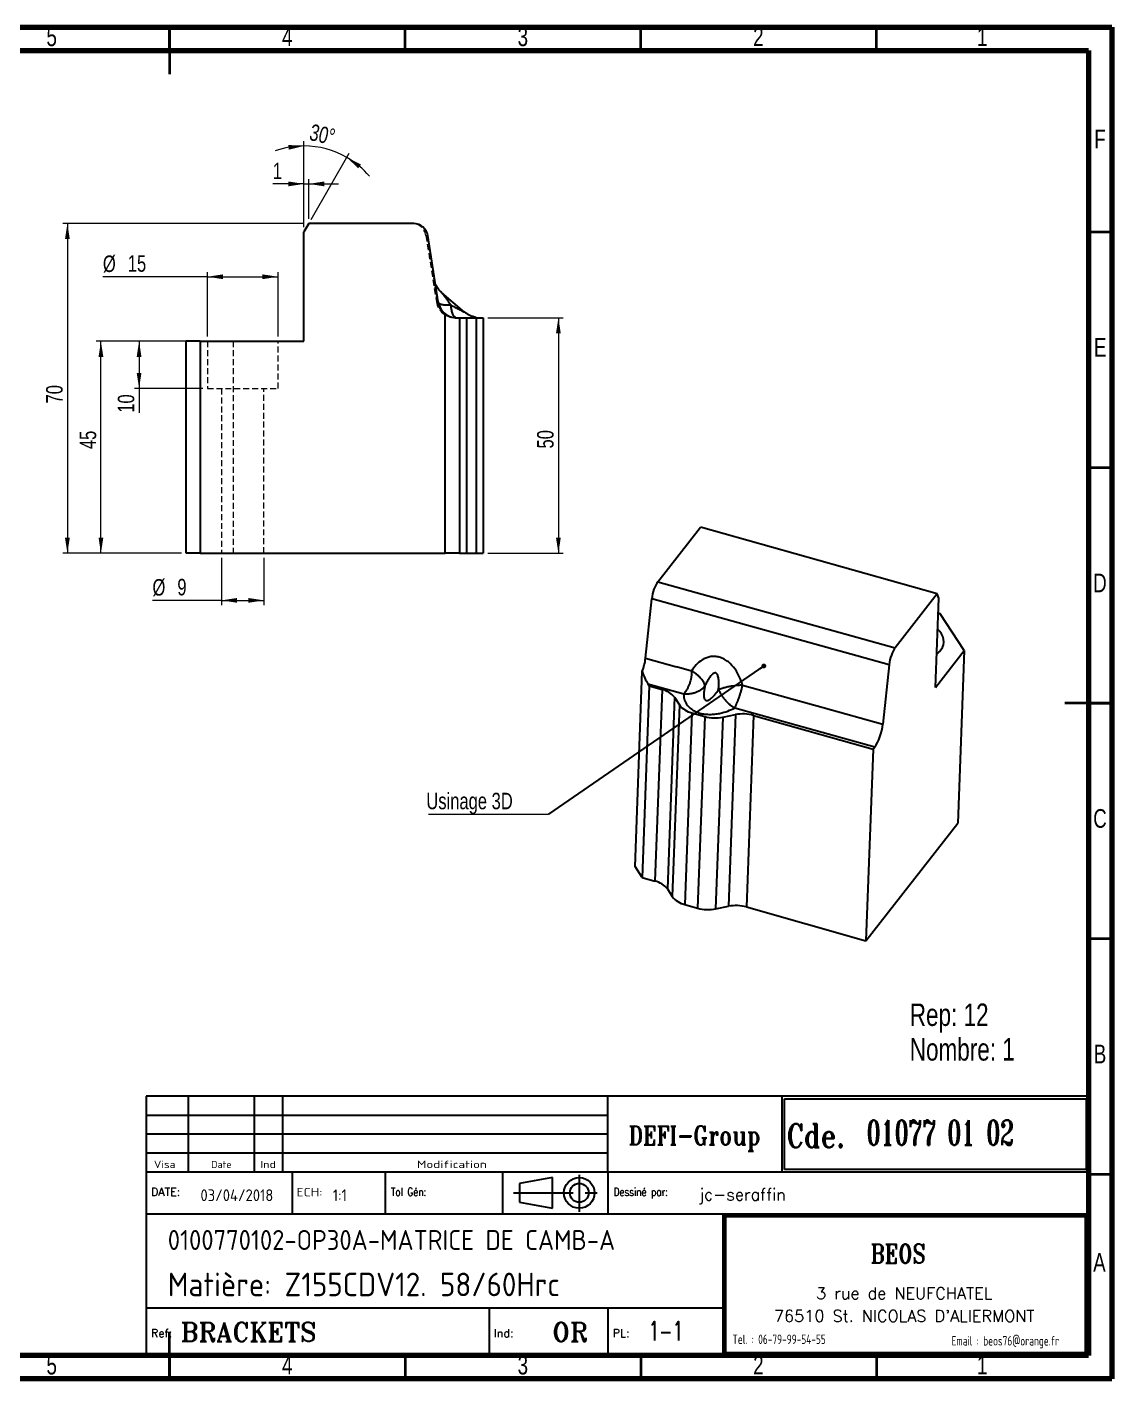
# Model space of a CAD drawing. Header units: millimetres. Extents: x 15 to 415, y 5 to 292.
# Drawn here: x 184.7 to 415, y 5 to 292 of the extents above; entities that cross this region are included whole.
import ezdxf

# ---------------------------------------------------------------- set-up
doc = ezdxf.new("R2010")
doc.units = ezdxf.units.MM
doc.linetypes.add('CENTERX2', pattern=[20.32, 12.7, -2.54, 2.54, -2.54])
doc.linetypes.add('HIDDEN', pattern=[1.905, 1.27, -0.635])
doc.layers.add('DIMENSIONS', color=176, linetype='Continuous')
doc.styles.add('SLDTEXTSTYLE0', font='TXT', dxfattribs={"width": 0.75})
doc.styles.add('SLDTEXTSTYLE1', font='ISOCP')
doc.styles.add('SLDTEXTSTYLE10', font='ISOCP', dxfattribs={"width": 1.147311})
doc.styles.add('SLDTEXTSTYLE11', font='ISOCP', dxfattribs={"width": 1.385904})
doc.styles.add('SLDTEXTSTYLE12', font='ISOCP', dxfattribs={"width": 1.246461})
doc.styles.add('SLDTEXTSTYLE13', font='ROMAND')
doc.styles.add('SLDTEXTSTYLE2', font='ROMANT', dxfattribs={"width": 0.8})
doc.styles.add('SLDTEXTSTYLE3', font='ISOCP', dxfattribs={"width": 0.8})
doc.styles.add('SLDTEXTSTYLE4', font='ROMANS', dxfattribs={"width": 0.8})
doc.styles.add('SLDTEXTSTYLE5', font='ROMANT')
doc.styles.add('SLDTEXTSTYLE6', font='ROMANS')
doc.styles.add('SLDTEXTSTYLE7', font='ROMANT', dxfattribs={"width": 0.65})
doc.styles.add('SLDTEXTSTYLE8', font='ISOCP', dxfattribs={"width": 1.446157})
doc.styles.add('SLDTEXTSTYLE9', font='ISOCP', dxfattribs={"width": 1.294402})
doc.dimstyles.new('SLDDIMSTYLE0', dxfattribs={"dimtxt": 3.5, "dimasz": 3.302, "dimexe": 0, "dimexo": 0.0625, "dimgap": 0.875, "dimtad": 1, "dimrnd": 1e-09, "dimzin": 12, "dimdsep": 46, "dimtxsty": 'SLDTEXTSTYLE0', "dimsah": 1, "dimcen": 0.09, "dimadec": 0, "dimazin": 3, "dimtfac": 1, "dimtofl": 0, "dimtmove": 0, "dimatfit": 3, "dimfxl": 1, "dimfrac": 2, "dimtolj": 1, "dimtzin": 12, "dimarcsym": 0})
doc.dimstyles.new('SLDDIMSTYLE1', dxfattribs={"dimtxt": 3.5, "dimasz": 3.302, "dimexe": 0, "dimexo": 0.0625, "dimgap": 0.875, "dimtad": 1, "dimrnd": 1e-09, "dimzin": 12, "dimdsep": 46, "dimtxsty": 'SLDTEXTSTYLE0', "dimsah": 1, "dimcen": 0.09, "dimadec": 0, "dimazin": 3, "dimtfac": 1, "dimtmove": 0, "dimatfit": 0, "dimfxl": 1, "dimfrac": 2, "dimtolj": 1, "dimtzin": 12, "dimarcsym": 0})
doc.dimstyles.new('SLDDIMSTYLE4', dxfattribs={"dimtxt": 3.5, "dimasz": 3.302, "dimexe": 0, "dimexo": 0.0625, "dimgap": 0.875, "dimtad": 1, "dimdec": 4, "dimzin": 12, "dimdsep": 46, "dimtxsty": 'SLDTEXTSTYLE0', "dimsah": 1, "dimcen": 0.09, "dimazin": 3, "dimtfac": 1, "dimtofl": 0, "dimtmove": 0, "dimatfit": 3, "dimfxl": 1, "dimfrac": 2, "dimtolj": 1, "dimtzin": 12, "dimarcsym": 0})
doc.dimstyles.new('SLDDIMSTYLE5', dxfattribs={"dimtxt": 0.18, "dimasz": 1.016, "dimexe": 0, "dimexo": 0.0625, "dimgap": 0, "dimtad": 0, "dimtih": 1, "dimtoh": 1, "dimdec": 0, "dimrnd": 1e-09, "dimzin": 0, "dimdsep": 46, "dimtxsty": 'Standard', "dimblk1": 'DOT', "dimblk2": 'DOT', "dimsah": 1, "dimcen": 0.09, "dimadec": 0, "dimazin": 0, "dimtfac": 1.016, "dimtdec": 0, "dimtofl": 0, "dimtmove": 0, "dimatfit": 3, "dimldrblk": 'DOT', "dimfxl": 1, "dimfrac": 2, "dimtolj": 1, "dimtzin": 0, "dimarcsym": 0})

# ---------------------------------------------------------------- blocks, each defined once
blk = doc.blocks.new('SW_NOTE_0')
at = {"color": 0, "linetype": 'Continuous', "lineweight": 0, "char_height": 4.763, "attachment_point": 1, "style": 'SLDTEXTSTYLE0'}
for s, insert in [('Rep: 12', (0, 6.14)), ('Nombre: 1', (0, -1.21))]:
    blk.add_mtext(s, dxfattribs=dict(at, insert=insert))
blk = doc.blocks.new('_D_19')
at = {"color": 7, "linetype": 'Continuous', "lineweight": 18}
for p, q in [((223.01, 238.99), (200.83, 238.99)), ((223.01, 226.29), (223.01, 239.99)), ((223.01, 238.99), (238.01, 238.99)), ((238.01, 226.29), (238.01, 239.99))]:
    blk.add_line(p, q, dxfattribs=at)
for points in [[(223.01, 238.99), (226.31, 238.48), (226.31, 239.49)], [(238.01, 238.99), (234.7, 239.49), (234.7, 238.48)]]:
    blk.add_solid(points, dxfattribs=at)
at = {"color": 7, "linetype": 'Continuous', "lineweight": 18, "char_height": 3.5, "attachment_point": 1, "style": 'SLDTEXTSTYLE0'}
for s, insert in [('%%c', (200.83, 243.5)), ('15', (206.11, 243.55))]:
    blk.add_mtext(s, dxfattribs=dict(at, insert=insert))
blk = doc.blocks.new('_D_20')
at = {"color": 7, "linetype": 'Continuous', "lineweight": 18}
for p, q in [((243.51, 258.7), (236.89, 258.7)), ((243.51, 249.55), (243.51, 259.7)), ((243.51, 258.7), (244.51, 258.7)), ((244.51, 251.29), (244.51, 259.7)), ((244.51, 258.7), (250.86, 258.7))]:
    blk.add_line(p, q, dxfattribs=at)
for points in [[(243.51, 258.7), (240.2, 259.21), (240.2, 258.19)], [(244.51, 258.7), (247.81, 258.19), (247.81, 259.21)]]:
    blk.add_solid(points, dxfattribs=at)
at = {"color": 7, "linetype": 'Continuous', "lineweight": 18, "insert": (236.89, 263.21), "char_height": 3.5, "attachment_point": 1, "style": 'SLDTEXTSTYLE0'}
blk.add_mtext('1', dxfattribs=at)
blk = doc.blocks.new('_D_21')
at = {"color": 7, "linetype": 'Continuous', "lineweight": 18}
for p, q in [((243.51, 249.55), (243.51, 267.76)), ((245.01, 251.15), (253.11, 265.19))]:
    blk.add_line(p, q, dxfattribs=at)
for start, end in [(90, 109.7245), (60, 90), (40.2755, 60)]:
    blk.add_arc((243.51, 248.55), 18.21, start, end, dxfattribs=at)
for points in [[(243.51, 266.76), (240.17, 266.97), (240.26, 265.96)], [(252.61, 264.32), (255.02, 262.01), (255.6, 262.84)]]:
    blk.add_solid(points, dxfattribs=at)
at = {"color": 7, "linetype": 'Continuous', "lineweight": 18, "insert": (245.24, 271.48), "char_height": 3.5, "attachment_point": 1, "rotation": 346.8621, "style": 'SLDTEXTSTYLE0'}
blk.add_mtext('30°', dxfattribs=at)
blk = doc.blocks.new('_D_22')
at = {"color": 7, "linetype": 'Continuous', "lineweight": 18}
for p, q in [((222.01, 225.29), (207.51, 225.29)), ((208.51, 225.29), (208.51, 215.29)), ((222.01, 215.29), (207.51, 215.29)), ((208.51, 215.29), (208.51, 210.12))]:
    blk.add_line(p, q, dxfattribs=at)
for points in [[(208.51, 225.29), (208, 221.98), (209.01, 221.98)], [(208.51, 215.29), (209.01, 218.59), (208, 218.59)]]:
    blk.add_solid(points, dxfattribs=at)
at = {"color": 7, "linetype": 'Continuous', "lineweight": 18, "insert": (203.99, 210.12), "char_height": 3.5, "attachment_point": 1, "rotation": 90, "style": 'SLDTEXTSTYLE0'}
blk.add_mtext('10', dxfattribs=at)
blk = doc.blocks.new('_D_23')
at = {"color": 7, "linetype": 'Continuous', "lineweight": 18}
for p, q in [((217.51, 225.29), (199.41, 225.29)), ((200.41, 180.29), (200.41, 225.29)), ((217.51, 180.29), (199.41, 180.29))]:
    blk.add_line(p, q, dxfattribs=at)
for points in [[(200.41, 225.29), (199.91, 221.98), (200.92, 221.98)], [(200.41, 180.29), (200.92, 183.59), (199.91, 183.59)]]:
    blk.add_solid(points, dxfattribs=at)
at = {"color": 7, "linetype": 'Continuous', "lineweight": 18, "insert": (195.9, 202.4), "char_height": 3.5, "attachment_point": 1, "rotation": 90, "style": 'SLDTEXTSTYLE0'}
blk.add_mtext('45', dxfattribs=at)
blk = doc.blocks.new('_D_24')
at = {"color": 7, "linetype": 'Continuous', "lineweight": 18}
for p, q in [((243.51, 250.29), (192.29, 250.29)), ((193.29, 250.29), (193.29, 180.29)), ((217.51, 180.29), (192.29, 180.29))]:
    blk.add_line(p, q, dxfattribs=at)
for points in [[(193.29, 250.29), (192.78, 246.98), (193.8, 246.98)], [(193.29, 180.29), (193.8, 183.59), (192.78, 183.59)]]:
    blk.add_solid(points, dxfattribs=at)
at = {"color": 7, "linetype": 'Continuous', "lineweight": 18, "insert": (188.78, 212.09), "char_height": 3.5, "attachment_point": 1, "rotation": 90, "style": 'SLDTEXTSTYLE0'}
blk.add_mtext('70', dxfattribs=at)
blk = doc.blocks.new('_D_25')
at = {"color": 7, "linetype": 'Continuous', "lineweight": 18}
for p, q in [((282.51, 230.29), (298.51, 230.29)), ((297.51, 230.29), (297.51, 180.29)), ((282.51, 180.29), (298.51, 180.29))]:
    blk.add_line(p, q, dxfattribs=at)
for points in [[(297.51, 230.29), (297, 226.98), (298.01, 226.98)], [(297.51, 180.29), (298.01, 183.59), (297, 183.59)]]:
    blk.add_solid(points, dxfattribs=at)
at = {"color": 7, "linetype": 'Continuous', "lineweight": 18, "insert": (292.99, 202.53), "char_height": 3.5, "attachment_point": 1, "rotation": 90, "style": 'SLDTEXTSTYLE0'}
blk.add_mtext('50', dxfattribs=at)
blk = doc.blocks.new('_D_26')
at = {"color": 7, "linetype": 'Continuous', "lineweight": 18}
for p, q in [((226.01, 179.29), (226.01, 169.29)), ((235.01, 179.29), (235.01, 169.29)), ((226.01, 170.29), (211.35, 170.29)), ((226.01, 170.29), (235.01, 170.29))]:
    blk.add_line(p, q, dxfattribs=at)
for points in [[(226.01, 170.29), (229.31, 169.78), (229.31, 170.79)], [(235.01, 170.29), (231.7, 170.79), (231.7, 169.78)]]:
    blk.add_solid(points, dxfattribs=at)
at = {"color": 7, "linetype": 'Continuous', "lineweight": 18, "char_height": 3.5, "attachment_point": 1, "style": 'SLDTEXTSTYLE0'}
for s, insert in [('%%c', (211.35, 174.8)), ('9', (216.63, 174.85))]:
    blk.add_mtext(s, dxfattribs=dict(at, insert=insert))
blk = doc.blocks.new('SW_NOTE_1')
at = {"color": 0, "linetype": 'Continuous', "lineweight": 0}
blk.add_line((-25.48, 0), (0, 0), dxfattribs=at)
at = {"color": 0, "linetype": 'Continuous', "lineweight": 0, "insert": (-25.93, 4.56), "char_height": 3.5, "attachment_point": 1, "style": 'SLDTEXTSTYLE0'}
blk.add_mtext('Usinage 3D', dxfattribs=at)
blk = doc.blocks.new('_Dot')
at = {"color": 0, "linetype": 'ByBlock', "lineweight": -2}
blk.add_line((-0.5, 0), (-1, 0), dxfattribs=at)
at = {"color": 0, "linetype": 'ByBlock', "const_width": 0.5}
blk.add_lwpolyline([(-0.25, 0, 1), (0.25, 0, 1)], format="xyb", close=True, dxfattribs=at)

msp = doc.modelspace()

# ---------------------------------------------------------------- linework, layer by layer
at = {"color": 7, "linetype": 'Continuous', "lineweight": 70}
for p, q in [((15, 292), (415, 292)), ((415, 292), (415, 5)), ((20, 287), (410, 287)), ((410, 287), (410, 10)), ((410, 10), (20, 10)), ((415, 5), (15, 5))]:
    msp.add_line(p, q, dxfattribs=at)
at = {"color": 7, "linetype": 'Continuous', "lineweight": 35}
for p, q in [((215, 292), (215, 282)), ((215, 287), (215, 292)), ((265, 287), (265, 292)), ((315, 287), (315, 292)), ((365, 287), (365, 292)), ((410, 248.5), (415, 248.5)), ((410, 198.5), (415, 198.5)), ((415, 148.5), (405, 148.5)), ((410, 148.5), (415, 148.5)), ((410, 98.5), (415, 98.5)), ((410, 48.5), (415, 48.5)), ((215, 5), (215, 15)), ((215, 10), (215, 5)), ((265, 10), (265, 5)), ((315, 10), (315, 5)), ((365, 10), (365, 5))]:
    msp.add_line(p, q, dxfattribs=at)
at = {"color": 7, "linetype": 'Continuous', "lineweight": 25}
for p, q in [((244.50594, 250.28506), (243.50594, 248.55301)), ((266.80086, 250.28506), (244.50594, 250.28506)), ((243.50594, 225.28506), (243.50594, 248.55301)), ((271.99645, 233.65951), (269.76399, 247.75437)), ((277.58692, 231.48383), (272.7902, 235.58071)), ((273.50594, 180.28506), (273.50594, 231.11648)), ((275.93043, 230.28506), (276.50594, 230.28506)), ((276.50594, 230.28506), (276.50594, 180.28506)), ((276.50594, 230.28506), (277.97041, 230.28506)), ((277.97041, 230.28506), (277.97041, 180.28506)), ((277.97041, 230.28506), (280.04147, 230.28506)), ((279.95823, 230.35882), (279.97315, 230.35991)), ((280.04147, 230.28506), (280.04147, 180.28506)), ((280.04147, 230.28506), (281.50594, 230.28506)), ((281.50594, 230.28506), (281.50594, 180.28506)), ((218.50594, 180.28506), (218.50594, 225.28506)), ((221.50594, 225.28506), (218.50594, 225.28506)), ((221.50594, 225.28506), (221.50594, 180.28506)), ((221.50594, 225.28506), (243.50594, 225.28506)), ((318.6005, 174.24685), (327.65727, 185.85419)), ((377.88763, 171.64619), (327.65727, 185.85419)), ((221.50594, 180.28506), (218.50594, 180.28506)), ((221.50594, 180.28506), (273.50594, 180.28506)), ((276.50594, 180.28506), (273.50594, 180.28506)), ((276.50594, 180.28506), (277.97041, 180.28506)), ((277.97041, 180.28506), (280.04147, 180.28506)), ((280.04147, 180.28506), (281.50594, 180.28506)), ((318.6005, 174.24685), (368.98659, 160.23843)), ((315.99074, 158.01258), (317.32081, 170.64477)), ((367.70691, 156.63635), (317.32081, 170.64477)), ((377.88763, 171.64619), (368.98659, 160.23843)), ((377.54325, 151.82268), (378.24185, 170.75733)), ((378.24185, 170.75733), (377.88763, 171.64619)), ((378.56609, 167.42163), (378.1234, 167.54685)), ((383.63663, 159.63208), (378.56609, 167.42163)), ((315.99074, 158.01258), (322.55417, 156.18764)), ((377.54325, 151.82268), (383.63663, 159.63208)), ((383.63663, 159.63208), (382.28553, 123.01263)), ((313.77501, 113.79242), (315.30119, 155.15727)), ((325.7889, 155.28823), (322.55417, 156.18764)), ((367.70691, 156.63635), (366.37682, 144.00406)), ((316.79739, 152.14383), (315.29617, 111.45555)), ((316.50558, 152.59212), (316.79739, 152.14383)), ((316.50558, 152.59212), (324.10789, 150.47852)), ((316.79739, 152.14383), (319.49875, 151.37973)), ((336.61811, 152.27747), (353.70118, 147.5281)), ((319.49875, 151.37973), (317.99752, 110.69146)), ((322.13278, 149.70397), (320.63155, 109.01569)), ((322.13278, 149.70397), (323.18292, 148.0907)), ((323.18292, 148.0907), (321.68169, 107.40242)), ((325.81694, 146.41493), (324.31572, 105.72666)), ((325.81694, 146.41493), (328.55678, 145.63995)), ((334.9371, 147.46776), (364.67057, 139.20122)), ((353.70118, 147.5281), (366.37682, 144.00406)), ((328.55678, 145.63995), (327.05556, 104.95167)), ((332.38062, 145.48907), (330.87939, 104.80079)), ((332.38062, 145.48907), (335.1134, 146.03231)), ((335.1134, 146.03231), (333.61217, 105.34403)), ((338.93723, 145.88142), (337.43601, 105.19315)), ((338.93723, 145.88142), (364.28792, 138.71081)), ((364.28792, 138.71081), (362.78669, 98.02253)), ((364.28792, 138.71081), (364.67057, 139.20122)), ((362.78669, 98.02253), (382.28553, 123.01263)), ((315.29617, 111.45555), (313.77501, 113.79242)), ((315.29617, 111.45555), (317.99752, 110.69146)), ((320.63155, 109.01569), (321.68169, 107.40242)), ((324.31572, 105.72666), (327.05556, 104.95167)), ((330.87939, 104.80079), (333.61217, 105.34403)), ((337.43601, 105.19315), (362.78669, 98.02253))]:
    msp.add_line(p, q, dxfattribs=at)
at = {"color": 7, "linetype": 'HIDDEN', "lineweight": 18}
for p, q in [((269.38064, 247.75437), (269.76399, 247.75437)), ((269.38064, 247.75437), (271.61312, 233.65939)), ((271.70957, 233.65932), (271.61312, 233.65939)), ((271.92195, 233.65923), (271.94654, 233.65932)), ((271.99645, 233.65951), (271.94654, 233.65932)), ((272.06822, 233.39257), (272.005, 233.45364)), ((275.7902, 230.28506), (275.56398, 230.28506)), ((275.87259, 230.28506), (275.80021, 230.28506)), ((275.93043, 230.28506), (275.87259, 230.28506)), ((277.97041, 230.28506), (277.97041, 180.28506)), ((280.04147, 230.28506), (280.04147, 180.28506)), ((223.00594, 225.28506), (223.00594, 215.28506)), ((228.50594, 225.28506), (228.50594, 180.28506)), ((238.00594, 215.28506), (238.00594, 225.28506)), ((223.00594, 215.28506), (238.00594, 215.28506)), ((226.00594, 215.28506), (226.00594, 180.28506)), ((235.00594, 180.28506), (235.00594, 215.28506))]:
    msp.add_line(p, q, dxfattribs=at)
at = {"color": 7, "linetype": 'HIDDEN', "lineweight": 18, "flags": 128}
msp.add_lwpolyline([(271.83956, 233.65923), (271.78388, 233.65927), (271.70957, 233.65932)], dxfattribs=at)
at = {"color": 7, "linetype": 'Continuous', "lineweight": 25}
for centre, radius, start, end in [((376.28463, 161.55376), 3.02416, 323.4618868, 55.573828), ((375.10074, 162.64397), 4.6276, 305.7426119, 321.3429281), ((318.49704, 146.89721), 4.59308, 37.6678706, 77.403145), ((326.81865, 150.89746), 4.59308, 217.6678706, 257.403145), ((330.78962, 153.6976), 8.3613, 254.5115143, 280.9691721), ((336.70439, 137.82377), 8.3613, 74.5115143, 100.9691721), ((316.99582, 106.20893), 4.59308, 37.6678706, 77.403145), ((325.31742, 110.20918), 4.59308, 217.6678706, 257.403145), ((329.2884, 113.00932), 8.3613, 254.5115143, 280.9691721), ((335.20317, 97.1355), 8.3613, 74.5115143, 100.9691721)]:
    msp.add_arc(centre, radius, start, end, dxfattribs=at)
at = {"color": 7, "linetype": 'HIDDEN', "lineweight": 18}
for centre, major_axis in [((266.4175, 247.28506), (3.00007, 0)), ((275.56398, 234.28506), (-4.0001, 0))]:
    msp.add_ellipse(centre, major_axis=major_axis, ratio=0.99997571, start_param=0.157079633, end_param=1.570796327, dxfattribs=at)
at = {"color": 7, "linetype": 'Continuous', "lineweight": 25}
for centre, major_axis, ratio, start_param, end_param in [((266.80086, 247.28506), (3.00007, 0), 0.99997571, 0.157079633, 1.570796327), ((275.94733, 234.28506), (-4.0001, 0), 0.99997571, 0.157032226, 0.914315479), ((275.93043, 234.28506), (0, 4), 0.993102304, 2.485111806, 3.141592701), ((318.51043, 171.80556), (0.81657, 2.88676), 0.314942831, 0.658016811, 2.071733505), ((314.40457, 156.4647), (1.08875, 3.84901), 0.314942831, 4.456090312, 5.213373565), ((368.89652, 157.79714), (0.81657, 2.88676), 0.314942831, 0.658016811, 2.071733505), ((316.62568, 155.84719), (-1.45044, 4.46799), 0.313959752, 1.623453887, 2.279934782), ((364.79067, 142.45628), (1.08875, 3.84901), 0.314942831, 3.799609464, 5.213326158)]:
    msp.add_ellipse(centre, major_axis=major_axis, ratio=ratio, start_param=start_param, end_param=end_param, dxfattribs=at)
at = {"color": 7, "linetype": 'HIDDEN', "lineweight": 18}
for points, knots in [([(271.83954, 233.65932), (271.7498, 234.23652), (271.66229, 234.80165), (271.49543, 235.88547), (271.4159, 236.40519), (271.27303, 237.34926), (271.20928, 237.77625), (271.14119, 238.24873), (271.1232, 238.37747), (271.10024, 238.55413), (271.09539, 238.60136), (271.10061, 238.6015), (271.11067, 238.55453), (271.14358, 238.37842), (271.16633, 238.24994), (271.22071, 237.93497), (271.25235, 237.74851), (271.3213, 237.33776), (271.3586, 237.11362), (271.47572, 236.40564), (271.56082, 235.88591), (271.73733, 234.80173), (271.82884, 234.23653), (271.92193, 233.65932)], [0, 0, 0, 0, 0.125, 0.125, 0.25, 0.25, 0.375, 0.375, 0.4375, 0.4375, 0.5, 0.5, 0.5625, 0.5625, 0.625, 0.625, 0.6875, 0.6875, 0.75, 0.75, 0.875, 0.875, 1, 1, 1, 1]), ([(271.39354, 237.44481), (271.38988, 237.44638), (271.37742, 237.45174), (271.38337, 237.36779), (271.39931, 237.21239), (271.43532, 236.95791), (271.48829, 236.60863), (271.55929, 236.15856), (271.64779, 235.6086), (271.75372, 234.95936), (271.87617, 234.2162), (271.96705, 233.67317), (272.01404, 233.39235)], [0, 0, 0, 0, 0.026797141, 0.091350524, 0.167240732, 0.254523597, 0.352865361, 0.461783381, 0.581133921, 0.710748935, 0.850418612, 1, 1, 1, 1]), ([(274.67745, 232.9468), (274.55044, 233.12347), (274.31013, 233.45773), (273.97429, 233.92527), (273.68247, 234.33136), (273.41389, 234.7053), (273.17586, 235.03754), (272.97215, 235.32223), (272.84641, 235.49893), (272.7984, 235.56742), (272.78504, 235.58687), (272.78951, 235.58113), (272.7897, 235.58089)], [0, 0, 0, 0, 0.175791451, 0.332598135, 0.470590852, 0.59002659, 0.722164211, 0.827937195, 0.922731818, 0.961998599, 0.99843844, 1, 1, 1, 1]), ([(271.83957, 233.65933), (271.84412, 233.63877), (271.85318, 233.59781), (271.87699, 233.53955), (271.90818, 233.48391), (271.94739, 233.43103), (271.99438, 233.38075), (272.04912, 233.33303), (272.16102, 233.25206), (272.3646, 233.14994), (272.66914, 233.05788), (272.9767, 232.99813), (273.26332, 232.96056), (273.57616, 232.93568), (273.91552, 232.92336), (274.28191, 232.9246), (274.5445, 232.93938), (274.6775, 232.94686)], [0, 0, 0, 0, 0.038034979, 0.075776916, 0.113295386, 0.150660819, 0.187942633, 0.225207844, 0.262520371, 0.388647759, 0.514030443, 0.594289975, 0.674036662, 0.753838344, 0.834268503, 0.916051039, 1, 1, 1, 1]), ([(275.7902, 230.28509), (275.72135, 230.28625), (275.5832, 230.28858), (275.37566, 230.30496), (275.16765, 230.33166), (274.95958, 230.37005), (274.75176, 230.42018), (274.54437, 230.48232), (274.20089, 230.60574), (273.73213, 230.83337), (273.18398, 231.22709), (272.70607, 231.70858), (272.37475, 232.18325), (272.15479, 232.60357), (272.01415, 232.94941), (271.90649, 233.30128), (271.86181, 233.54035), (271.83957, 233.65933)], [0, 0, 0, 0, 0.036686023, 0.073619155, 0.11079992, 0.148270978, 0.186105253, 0.224392391, 0.26322586, 0.379849298, 0.499375487, 0.619146136, 0.737523485, 0.80472911, 0.870599649, 0.935602516, 1, 1, 1, 1]), ([(271.92196, 233.65933), (271.93384, 233.59146), (271.95767, 233.45527), (272.0062, 233.25272), (272.065, 233.05131), (272.13536, 232.85168), (272.21728, 232.65413), (272.31101, 232.45891), (272.48651, 232.13883), (272.78451, 231.71127), (273.25909, 231.23138), (273.80948, 230.83472), (274.33027, 230.58189), (274.78, 230.43061), (275.14375, 230.34599), (275.5083, 230.29492), (275.75154, 230.28836), (275.87259, 230.28509)], [0, 0, 0, 0, 0.036685324, 0.073618074, 0.110798907, 0.148270362, 0.186105094, 0.224392498, 0.263225975, 0.379839546, 0.499375797, 0.619153829, 0.737523661, 0.8047343, 0.870606083, 0.93560725, 1, 1, 1, 1]), ([(272.005, 233.45364), (272.00363, 233.45496), (271.94285, 233.51315), (271.93229, 233.58708), (271.92196, 233.65933)], [0, 0, 0, 0, 0.0226159699, 1, 1, 1, 1]), ([(277.58727, 231.48333), (277.58746, 231.48323), (277.59338, 231.48003), (277.57121, 231.49095), (277.51784, 231.51741), (277.42442, 231.56407), (277.29023, 231.63129), (277.10726, 231.72319), (276.87208, 231.8414), (276.52842, 232.01421), (276.04751, 232.25663), (275.40467, 232.58041), (274.93228, 232.81841), (274.67745, 232.9468)], [0, 0, 0, 0, 0.001221564, 0.037657159, 0.076916775, 0.121198434, 0.172051051, 0.239793042, 0.318923455, 0.410056547, 0.573385398, 0.769865412, 1, 1, 1, 1]), ([(274.6775, 232.94686), (274.69618, 232.7671), (274.73413, 232.40187), (274.82161, 231.90272), (274.92998, 231.44722), (275.06136, 231.05018), (275.21293, 230.72076), (275.38697, 230.4831), (275.51075, 230.35511), (275.58026, 230.33773), (275.58068, 230.33763)], [0, 0, 0, 0, 0.13249822, 0.269215059, 0.410591792, 0.551384801, 0.698617789, 0.846977668, 0.999086761, 1, 1, 1, 1]), ([(275.5948, 230.33676), (275.94821, 230.33982), (276.65511, 230.34595), (277.64507, 230.35192), (278.47482, 230.35483), (279.13069, 230.35573), (279.59944, 230.35643), (279.90438, 230.35763), (279.91743, 230.36227), (279.92305, 230.36426)], [0, 0, 0, 0, 0.170542653, 0.341127502, 0.512409955, 0.641571709, 0.771352087, 0.901679911, 1, 1, 1, 1]), ([(279.82113, 230.36621), (280.0073, 230.34225), (280.38942, 230.29309), (280.68402, 230.28778), (280.8351, 230.28506)], [0, 0, 0, 0, 0.487182996, 1, 1, 1, 1])]:
    msp.add_open_spline(points, degree=3, knots=knots, dxfattribs=at)
at = {"color": 7, "linetype": 'Continuous', "lineweight": 25}
for points, knots in [([(272.78929, 235.5815), (272.63446, 235.7237), (272.34569, 235.98892), (272.00379, 236.41437), (271.75104, 236.79361), (271.5732, 237.11266), (271.45888, 237.34131), (271.4023, 237.45625), (271.39579, 237.44776), (271.39354, 237.44481)], [0, 0, 0, 0, 0.219615076, 0.4096156079, 0.5715168704, 0.7089543434, 0.8286697618, 0.9405904965, 1, 1, 1, 1]), ([(279.9561, 230.36294), (279.74008, 230.41004), (279.30804, 230.50424), (278.6919, 230.75371), (278.10817, 231.07173), (277.76126, 231.34596), (277.5878, 231.48307)], [0, 0, 0, 0, 0.249995916, 0.499997307, 0.749996784, 1, 1, 1, 1]), ([(336.61812, 152.27755), (336.4514, 152.85635), (336.24189, 153.43591), (335.71381, 154.58251), (335.3954, 155.15045), (334.61006, 156.23967), (334.13984, 156.76428), (333.29804, 157.43417), (332.99446, 157.63733), (332.35069, 157.97927), (332.01048, 158.11742), (331.32088, 158.30928), (330.97259, 158.36278), (330.29628, 158.38835), (329.96863, 158.36093), (329.34792, 158.24295), (329.05424, 158.1526), (328.50324, 157.92688), (328.24594, 157.79166), (327.5247, 157.3391), (327.10919, 156.97518), (326.37847, 156.17823), (326.0634, 155.74444), (325.78891, 155.28831)], [0, 0, 0, 0, 0.125, 0.125, 0.25, 0.25, 0.375, 0.375, 0.4375, 0.4375, 0.5, 0.5, 0.5625, 0.5625, 0.625, 0.625, 0.6875, 0.6875, 0.75, 0.75, 0.875, 0.875, 1, 1, 1, 1]), ([(325.7889, 155.2883), (325.78846, 155.22507), (325.7876, 155.09819), (325.78023, 154.90288), (325.76783, 154.7034), (325.7497, 154.49967), (325.72574, 154.29195), (325.69581, 154.08033), (325.63596, 153.72253), (325.52465, 153.21306), (325.3296, 152.57203), (325.08864, 151.96425), (324.8499, 151.4929), (324.6382, 151.14257), (324.46413, 150.89106), (324.28716, 150.66743), (324.16746, 150.54131), (324.10789, 150.47854)], [0, 0, 0, 0, 0.036685324, 0.073618074, 0.110798907, 0.148270362, 0.186105094, 0.224392498, 0.263225975, 0.379839546, 0.499375797, 0.619153829, 0.737523661, 0.8047343, 0.870606083, 0.93560725, 1, 1, 1, 1]), ([(328.6146, 152.138), (328.60719, 152.17789), (328.59241, 152.25743), (328.55982, 152.37934), (328.51928, 152.50302), (328.47011, 152.62855), (328.41266, 152.75578), (328.30218, 152.9726), (328.10823, 153.28348), (327.78326, 153.69148), (327.38688, 154.10151), (326.99786, 154.44082), (326.65517, 154.70777), (326.37976, 154.90675), (326.09151, 155.10138), (325.89012, 155.22577), (325.7889, 155.2883)], [0, 0, 0, 0, 0.040637861, 0.08103637, 0.121231135, 0.161299987, 0.20133378, 0.241417473, 0.363822208, 0.486056614, 0.611457342, 0.737576563, 0.802861689, 0.868119909, 0.933708994, 1, 1, 1, 1]), ([(324.10789, 150.47854), (324.17813, 150.47324), (324.31794, 150.46269), (324.52658, 150.45508), (324.73299, 150.45358), (324.93728, 150.45869), (325.1395, 150.4702), (325.33974, 150.4881), (325.69744, 150.53184), (326.2011, 150.63088), (326.74395, 150.80637), (327.17683, 150.99609), (327.5145, 151.178), (327.82816, 151.38286), (328.11787, 151.6109), (328.3848, 151.86161), (328.53744, 152.0452), (328.6146, 152.138)], [0, 0, 0, 0, 0.03875872, 0.077136997, 0.115213121, 0.153064945, 0.190768031, 0.22839435, 0.266011735, 0.394472727, 0.522065814, 0.601617844, 0.680456613, 0.759118613, 0.83813862, 0.918189687, 1, 1, 1, 1]), ([(328.61472, 152.13794), (328.58596, 152.00744), (328.53049, 151.75568), (328.46437, 151.39073), (328.41416, 151.05292), (328.38003, 150.74232), (328.36103, 150.45912), (328.35551, 150.13505), (328.37782, 149.79139), (328.45146, 149.46867), (328.56026, 149.24549), (328.68827, 149.10284), (328.85123, 149.0197), (329.04409, 149.00379), (329.25689, 149.05166), (329.51859, 149.1719), (329.83171, 149.38737), (330.20008, 149.71447), (330.60709, 150.15012), (331.05464, 150.69834), (331.34664, 151.11166), (331.50415, 151.33462)], [0, 0, 0, 0, 0.0597762732, 0.1153129648, 0.1666314595, 0.2137588848, 0.2567303062, 0.2955920416, 0.3616805595, 0.4145940595, 0.447754073, 0.4754844613, 0.5000032064, 0.5245240811, 0.5522569807, 0.585423381, 0.6383875199, 0.7045548132, 0.7863501891, 0.8847482576, 1, 1, 1, 1]), ([(331.50415, 151.33462), (331.51627, 151.48466), (331.53967, 151.77411), (331.55973, 152.19317), (331.56773, 152.58063), (331.56352, 152.93635), (331.54801, 153.26019), (331.51456, 153.63043), (331.45175, 154.02219), (331.34185, 154.38798), (331.20984, 154.63864), (331.069, 154.79648), (330.90159, 154.88495), (330.71338, 154.89562), (330.51362, 154.8328), (330.27511, 154.68541), (329.99808, 154.42711), (329.68112, 154.03898), (329.3397, 153.52567), (328.97285, 152.88217), (328.74022, 152.39874), (328.61472, 152.13794)], [0, 0, 0, 0, 0.059742519, 0.115249698, 0.1665428734, 0.2136491083, 0.2566033804, 0.2954518846, 0.3616145923, 0.4145764946, 0.4477389776, 0.4754713013, 0.4999907881, 0.5244886303, 0.5521899663, 0.5853122961, 0.6383053028, 0.7045450157, 0.786332718, 0.8847340368, 1, 1, 1, 1]), ([(336.61811, 152.27754), (336.55532, 152.27551), (336.43023, 152.27145), (336.23914, 152.26247), (336.04659, 152.25137), (335.85227, 152.23792), (335.65628, 152.22216), (335.45859, 152.20405), (335.10134, 152.16741), (334.5804, 152.1014), (333.98239, 152.00132), (333.47586, 151.9), (333.05831, 151.80505), (332.65158, 151.70083), (332.25574, 151.58698), (331.86914, 151.4645), (331.62692, 151.37829), (331.50423, 151.33462)], [0, 0, 0, 0, 0.038034979, 0.075776916, 0.113295386, 0.150660819, 0.187942633, 0.225207844, 0.262520371, 0.388647759, 0.514030443, 0.594289975, 0.674036662, 0.753838344, 0.834268503, 0.916051039, 1, 1, 1, 1]), ([(334.9371, 147.46779), (334.95831, 147.5065), (335.00087, 147.58418), (335.06623, 147.71105), (335.13305, 147.84631), (335.20141, 147.99077), (335.27128, 148.1443), (335.34267, 148.307), (335.46377, 148.59253), (335.63736, 149.02851), (335.85925, 149.63785), (336.07377, 150.27681), (336.2434, 150.82969), (336.37131, 151.27891), (336.46401, 151.62645), (336.54729, 151.96064), (336.59458, 152.17224), (336.61811, 152.27754)], [0, 0, 0, 0, 0.036686023, 0.073619155, 0.11079992, 0.148270978, 0.186105253, 0.224392391, 0.26322586, 0.379849298, 0.499375487, 0.619146136, 0.737523485, 0.80472911, 0.870599649, 0.935602516, 1, 1, 1, 1]), ([(324.10789, 150.47852), (324.09483, 150.11187), (324.12836, 149.73994), (324.31867, 148.99157), (324.47549, 148.61416), (324.96772, 147.87144), (325.30384, 147.50502), (325.99891, 147.00866), (326.26261, 146.85279), (326.85124, 146.57589), (327.17643, 146.45515), (327.86639, 146.26331), (328.22972, 146.1925), (328.96131, 146.10216), (329.32951, 146.08238), (330.04925, 146.08483), (330.40073, 146.10682), (331.0778, 146.18145), (331.40389, 146.23412), (332.34526, 146.42648), (332.92322, 146.59951), (333.99176, 146.99787), (334.48297, 147.22388), (334.9371, 147.46776)], [0, 0, 0, 0, 0.125, 0.125, 0.25, 0.25, 0.375, 0.375, 0.4375, 0.4375, 0.5, 0.5, 0.5625, 0.5625, 0.625, 0.625, 0.6875, 0.6875, 0.75, 0.75, 0.875, 0.875, 1, 1, 1, 1]), ([(331.50423, 151.33462), (331.53404, 151.26653), (331.59471, 151.12797), (331.69673, 150.91803), (331.8118, 150.69637), (331.94054, 150.46598), (332.14939, 150.11919), (332.45188, 149.67313), (332.87574, 149.14278), (333.34279, 148.64536), (333.765, 148.26595), (334.11544, 147.99027), (334.38594, 147.79786), (334.66064, 147.62104), (334.84451, 147.51911), (334.9371, 147.46779)], [0, 0, 0, 0, 0.042557038, 0.086609917, 0.132096904, 0.18267023, 0.233404114, 0.355909365, 0.47790837, 0.605487708, 0.734043752, 0.79991235, 0.86593363, 0.932492865, 1, 1, 1, 1])]:
    msp.add_open_spline(points, degree=3, knots=knots, dxfattribs=at)
at = {"color": 8, "linetype": 'Continuous', "lineweight": 25}
for points, knots in [([(272.7897, 235.58089), (272.79228, 235.57774), (272.79778, 235.57103), (272.83658, 235.51857), (272.89668, 235.43649), (272.98523, 235.31497), (273.1053, 235.14987), (273.25988, 234.93686), (273.48543, 234.62554), (273.80128, 234.18966), (274.22281, 233.60673), (274.53241, 233.17805), (274.69943, 232.9468)], [0, 0, 0, 0, 0.0349375532, 0.074265064, 0.1186140267, 0.169538807, 0.2374965957, 0.3169131984, 0.4084055754, 0.5721701918, 0.7692012854, 1, 1, 1, 1]), ([(274.69949, 232.94686), (274.50989, 232.93751), (274.13233, 232.91888), (273.61972, 232.93251), (273.15753, 232.97385), (272.75331, 233.04624), (272.42153, 233.15076), (272.18534, 233.26473), (272.10103, 233.35676), (272.06822, 233.39257)], [0, 0, 0, 0, 0.14815701, 0.295036777, 0.444717759, 0.594190685, 0.747534492, 0.901758559, 1, 1, 1, 1]), ([(274.69943, 232.9468), (274.89365, 232.84864), (275.26109, 232.66292), (275.77483, 232.40321), (276.2208, 232.1774), (276.63123, 231.96938), (276.99464, 231.78535), (277.30784, 231.62633), (277.49602, 231.53063), (277.5772, 231.48892), (277.58404, 231.48512), (277.58727, 231.48333)], [0, 0, 0, 0, 0.176376438, 0.33369493, 0.472131108, 0.591939383, 0.724293646, 0.830262549, 0.925312416, 0.964684969, 1, 1, 1, 1]), ([(275.6533, 230.3377), (275.65287, 230.3378), (275.58012, 230.35521), (275.45031, 230.48315), (275.26728, 230.72075), (275.10861, 231.04752), (274.97289, 231.43558), (274.86008, 231.87929), (274.7633, 232.37948), (274.72094, 232.7561), (274.69949, 232.94686)], [0, 0, 0, 0, 0.000911557, 0.152982053, 0.301261745, 0.448537995, 0.585876827, 0.722062203, 0.859215687, 1, 1, 1, 1])]:
    msp.add_open_spline(points, degree=3, knots=knots, dxfattribs=at)
at = {"layer": 'DIMENSIONS', "color": 3}
for p, q in [((308, 65), (210, 65)), ((219, 49), (219, 65)), ((233, 49), (233, 65)), ((239, 49), (239, 65)), ((210, 61), (308, 61)), ((308, 57), (210, 57)), ((210, 53), (308, 53))]:
    msp.add_line(p, q, dxfattribs=at)
at = {"layer": 'DIMENSIONS', "color": 6}
for p, q in [((210, 65), (210, 10)), ((410, 10), (410, 65)), ((410, 40), (332.38409, 40)), ((332.38409, 40), (332.38409, 10)), ((409.8, 39.8), (332.58409, 39.8)), ((332.58409, 39.8), (332.58409, 10.2)), ((409.6, 39.6), (332.78409, 39.6)), ((332.78409, 39.6), (332.78409, 10.4)), ((409.4, 39.4), (332.98409, 39.4)), ((332.98409, 39.4), (332.98409, 10.6)), ((409.4, 10.6), (409.4, 39.4)), ((409.6, 10.4), (409.6, 39.6)), ((409.8, 10.2), (409.8, 39.8)), ((210, 10), (410, 10)), ((332.58409, 10.2), (409.8, 10.2)), ((332.78409, 10.4), (409.6, 10.4)), ((332.98409, 10.6), (409.4, 10.6))]:
    msp.add_line(p, q, dxfattribs=at)
at = {"layer": 'DIMENSIONS', "color": 1}
for p, q in [((410, 65), (308, 65)), ((308, 49), (308, 65)), ((345, 49), (345, 65)), ((345.5, 49.5), (345.5, 64.5)), ((345.5, 64.5), (409.5, 64.5)), ((409.5, 64.5), (409.5, 49.5)), ((210, 49), (410, 49)), ((241, 49), (241, 40)), ((260.73069, 49), (260.73069, 40)), ((285.62034, 49), (285.62034, 40)), ((308, 49), (308, 40)), ((409.5, 49.5), (345.5, 49.5)), ((332.38409, 40), (210, 40)), ((332.38409, 20), (210, 20)), ((282.79154, 20), (282.79154, 10)), ((308, 20), (308, 10))]:
    msp.add_line(p, q, dxfattribs=at)
at = {"layer": 'DIMENSIONS'}
for p, q in [((345.5, 49.5), (345.5, 64.5)), ((345.5, 64.5), (409.5, 64.5)), ((409.5, 64.5), (409.5, 49.5)), ((409.5, 49.5), (345.5, 49.5))]:
    msp.add_line(p, q, dxfattribs=at)
at = {"layer": 'DIMENSIONS', "color": 7}
for p, q in [((296.24368, 47.75), (289.24368, 46.5)), ((289.24368, 46.5), (289.24368, 42.5)), ((296.24368, 41.25), (296.24368, 47.75)), ((289.24368, 42.5), (296.24368, 41.25))]:
    msp.add_line(p, q, dxfattribs=at)
at = {"layer": 'DIMENSIONS', "color": 3, "linetype": 'CENTERX2'}
for p, q in [((301.93393, 48.34798), (301.93393, 40.51332)), ((287.94646, 44.5), (306.20111, 44.5))]:
    msp.add_line(p, q, dxfattribs=at)
at = {"layer": 'DIMENSIONS', "color": 7}
for radius in [3.25, 2]:
    msp.add_circle((301.93393, 44.5), radius, dxfattribs=at)

# ---------------------------------------------------------------- block references
at = {"color": 7, "linetype": 'Continuous', "lineweight": 0}
for name, p in [('SW_NOTE_1', (295.41059, 124.88607)), ('SW_NOTE_0', (372.08648, 78.56215))]:
    msp.add_blockref(name, p, dxfattribs=at)

# ---------------------------------------------------------------- texts
at = {"color": 7, "linetype": 'Continuous', "lineweight": 0, "char_height": 3.96875, "attachment_point": 2, "style": 'SLDTEXTSTYLE0'}
for s, insert in [('5', (189.96004, 291.91948)), ('4', (239.96004, 291.91948)), ('3', (289.96004, 291.91948)), ('2', (339.96004, 291.91948)), ('1', (387.46004, 291.91948)), ('F', (412.45774, 270.22715)), ('E', (412.50781, 225.97715)), ('D', (412.45269, 175.97715)), ('C', (412.45866, 125.97715)), ('B', (412.4706, 75.97715)), ('A', (412.33969, 31.72715)), ('5', (189.96004, 9.91948)), ('4', (239.96004, 9.91948)), ('3', (289.96004, 9.91948)), ('2', (339.96004, 9.91948)), ('1', (387.46004, 9.91948))]:
    msp.add_mtext(s, dxfattribs=dict(at, insert=insert))
at = {"layer": 'DIMENSIONS'}
for s, insert, char_height, attachment_point, style in [('DEFI-Group', (326.4195, 58.70072), 4, 2, 'SLDTEXTSTYLE2'), ('Cde.', (346, 59.12589), 5, 1, 'SLDTEXTSTYLE2'), ('01077 01 02', (362.97286, 59.93983), 5.2916667, 1, 'SLDTEXTSTYLE7'), ('Visa', (211.6551, 51.34751), 1.567052, 1, 'SLDTEXTSTYLE12'), ('Date', (223.82407, 51.28334), 1.492431, 1, 'SLDTEXTSTYLE10'), ('Ind', (234.25446, 51.28334), 1.492431, 1, 'SLDTEXTSTYLE11'), ('Modification', (267.48919, 51.34751), 1.5670523, 1, 'SLDTEXTSTYLE8'), ('DATE:', (211.03411, 45.59841), 1.727675, 1, 'SLDTEXTSTYLE6'), ('03/04/2018', (221.53289, 45.25347), 2.5, 1, 'SLDTEXTSTYLE1'), ('ECH:', (241.91066, 45.55991), 1.814059, 1, 'SLDTEXTSTYLE9'), ('1:1', (249.61977, 45.24035), 2.5, 1, 'SLDTEXTSTYLE1'), ('Tol Gén:', (261.95157, 45.59841), 1.727675, 1, 'SLDTEXTSTYLE4'), ('Dessiné par:', (309.22087, 45.59841), 1.7276752, 1, 'SLDTEXTSTYLE4'), ('jc-seraffin', (327.35515, 45.41997), 2.5, 1, 'SLDTEXTSTYLE5'), ('0100770102-OP30A-MATRICE DE CAMB-A', (214.60273, 36.61968), 4.2333333, 1, 'SLDTEXTSTYLE1'), ('BEOS', (369.57079, 33.59488), 4, 2, 'SLDTEXTSTYLE2'), ('Matière: Z155CDV12. 58/60Hrc', (214.60273, 27.56351), 5, 1, 'SLDTEXTSTYLE1'), ('3 rue de NEUFCHATEL', (370.90924, 24.44835), 2.5, 2, 'SLDTEXTSTYLE13'), ("76510 St. NICOLAS D'ALIERMONT", (370.90254, 19.62324), 2.5, 2, 'SLDTEXTSTYLE13'), ('Ref:', (211.03411, 15.59841), 1.727675, 1, 'SLDTEXTSTYLE6'), ('BRACKETS', (217.33673, 16.95138), 4, 1, 'SLDTEXTSTYLE5'), ('Ind:', (283.82565, 15.59841), 1.727675, 1, 'SLDTEXTSTYLE6'), ('OR', (296.19394, 16.95138), 4, 1, 'SLDTEXTSTYLE5'), ('PL:', (309.03411, 15.59841), 1.727675, 1, 'SLDTEXTSTYLE6'), ('1-1', (316.65089, 17.17305), 4, 1, 'SLDTEXTSTYLE7'), ('Tel. : 06-79-99-54-55', (344.36027, 14.42858), 2, 2, 'SLDTEXTSTYLE3'), ('Email : beos76@orange.fr', (392.37248, 14.0972), 2, 2, 'SLDTEXTSTYLE3')]:
    msp.add_mtext(s, dxfattribs=dict(at, insert=insert, char_height=char_height, attachment_point=attachment_point, style=style))

# ---------------------------------------------------------------- dimensions: what is measured, and where the dimension line sits
at = {"color": 7, "linetype": 'Continuous', "lineweight": 18}
dim = msp.add_angular_dim_2l(base=(248.21869, 266.14121), line1=((243.50594, 248.55301), (243.50594, 225.28506)), line2=((244.50594, 250.28506), (243.50594, 248.55301)), dimstyle='SLDDIMSTYLE4', dxfattribs=at)
dim.commit()
dim.dimension.update_dxf_attribs({"geometry": '_D_21', "text_midpoint": (247.64469, 266.28506), "dimtype": 162})
dim = msp.add_linear_dim(base=(244.50594, 258.70215), p1=(243.50594, 248.55301), p2=(244.50594, 250.28506), dimstyle='SLDDIMSTYLE1', dxfattribs=at)
dim.commit()
dim.dimension.update_dxf_attribs({"geometry": '_D_20', "text_midpoint": (238.18496, 258.70215), "dimtype": 160})
for base, p1, p2, picture, middle in [((193.29269, 180.28506), (244.50594, 250.28506), (218.50594, 180.28506), '_D_24', (193.29269, 214.67971)), ((297.50594, 180.28506), (281.50594, 230.28506), (281.50594, 180.28506), '_D_25', (297.50594, 205.11652)), ((200.41368, 225.28506), (218.50594, 180.28506), (218.50594, 225.28506), '_D_23', (200.41368, 204.98724)), ((208.50594, 215.28506), (223.00594, 225.28506), (223.00594, 215.28506), '_D_22', (208.50594, 212.70165))]:
    dim = msp.add_linear_dim(base=base, p1=p1, p2=p2, angle=90, dimstyle='SLDDIMSTYLE0', dxfattribs=at)
    dim.commit()
    dim.dimension.update_dxf_attribs({"geometry": picture, "text_midpoint": middle, "dimtype": 160})
for base, p1, p2, picture, middle in [((238.00594, 238.98697), (223.00594, 225.28506), (238.00594, 225.28506), '_D_19', (206.05865, 238.98697)), ((235.00594, 170.28506), (226.00594, 180.28506), (235.00594, 180.28506), '_D_26', (215.28167, 170.28506))]:
    dim = msp.add_linear_dim(base=base, p1=p1, p2=p2, text='%%c<>', dimstyle='SLDDIMSTYLE0', dxfattribs=at)
    dim.commit()
    dim.dimension.update_dxf_attribs({"geometry": picture, "text_midpoint": middle, "dimtype": 160})

# ---------------------------------------------------------------- leaders
at = {"color": 7, "linetype": 'Continuous', "lineweight": 0}
msp.add_leader([(341.11268, 156.35932), (295.41059, 124.88607)], dimstyle='SLDDIMSTYLE5', dxfattribs=at)

doc.saveas('drawing.dxf')
